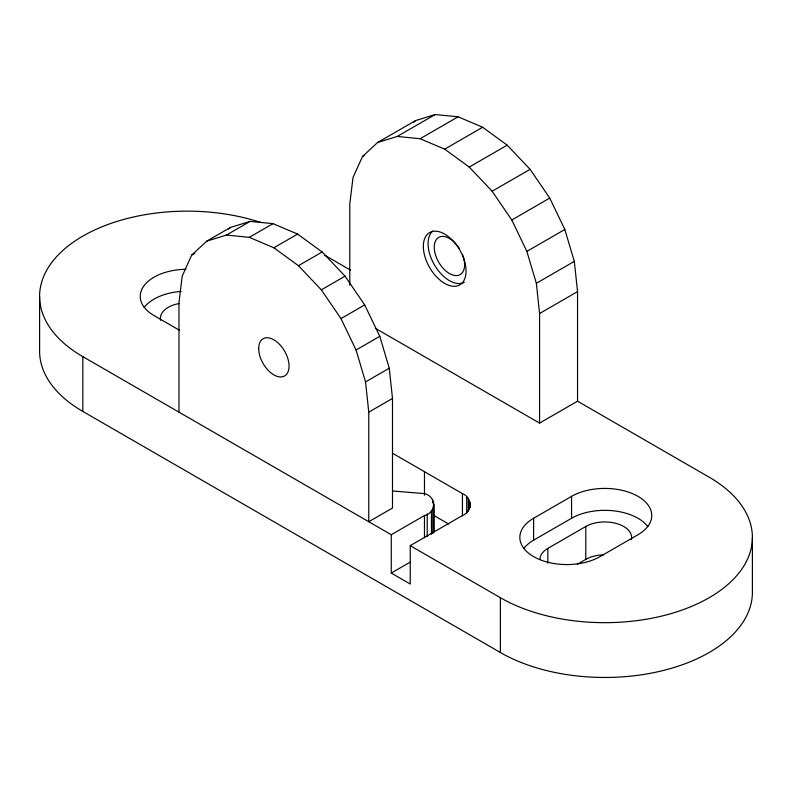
<?xml version="1.0" encoding="UTF-8"?>
<svg xmlns="http://www.w3.org/2000/svg" width="792" height="792" viewBox="0 0 792 792"><rect width="100%" height="100%" fill="white"/><g stroke="black" fill="none" stroke-linecap="round" stroke-linejoin="round"><path stroke-width="1.19" d="M392.486 453.232L462.429 493.614C472.468 497.485 472.468 511.672 462.429 515.533L410.236 545.668L410.236 584.021L391.258 573.062L391.258 534.709L82.843 356.647A147.629 85.229 0 0 1 70.102 244.49A147.629 85.229 0 0 1 261.043 222.562M392.486 490.981L424.472 493.614C436.531 496.445 436.531 512.701 424.472 515.533L391.258 534.709M206.771 241.134L226.423 235.066L249.312 237.333L273.874 247.777L298.435 265.696L321.324 289.852L340.976 318.612L356.053 350.014L365.538 381.922L368.765 412.147L368.765 521.73L392.495 508.028L392.495 398.445L389.258 368.221L379.784 336.323L364.696 304.92L345.045 276.161L322.156 251.995L297.594 234.085L273.032 223.641L250.143 221.374L230.492 227.433L206.771 241.134L191.684 255.123L182.21 276.071L178.972 302.574L178.972 412.147M375.378 328.304L539.58 423.106L577.546 401.188L577.546 291.614L574.309 261.38L564.825 229.482L549.747 198.079L530.096 169.32L507.207 145.164L482.645 127.245L458.083 116.8L435.194 114.533L415.543 120.602L377.586 142.51L362.498 156.499L353.024 177.458L349.787 203.95L349.787 285.209M228.72 229.086L230.492 227.433M413.77 122.245L415.543 120.602M191.684 255.123L194.782 253.331M226.423 235.066L250.143 221.374M362.498 156.499L364.607 155.281M377.586 142.51L397.238 136.452L435.194 114.533M249.312 237.333L273.032 223.641M397.238 136.452L420.126 138.719L458.083 116.8M273.874 247.777L297.594 234.085M420.126 138.719L444.688 149.163L482.645 127.245M298.435 265.696L322.156 251.995M444.688 149.163L469.25 167.072L507.207 145.164M321.324 289.852L345.045 276.161M469.25 167.072L492.139 191.238L530.096 169.32M340.976 318.612L364.696 304.92M492.139 191.238L511.79 219.998L549.747 198.079M356.053 350.014L379.784 336.323M539.58 423.106L539.58 313.523L536.352 283.298L526.868 251.401L564.825 229.482M365.538 381.922L389.258 368.221M536.352 283.298L574.309 261.38M368.765 412.147L392.495 398.445M539.58 313.523L577.546 291.614M391.258 573.062L410.543 561.924M533.6 518.275L571.557 496.356A46.976 27.116 0 0 1 637.986 496.356A46.976 27.116 0 0 1 637.986 534.709L600.029 556.627A46.976 27.116 0 0 1 533.6 556.627A46.976 27.116 0 0 1 533.6 518.275L533.6 540.184A46.976 27.116 0 0 0 523.769 548.519M533.6 540.184L571.557 518.275A46.976 27.116 0 0 1 647.826 526.601M539.976 559.36A26.839 15.494 0 0 1 547.836 548.411L585.793 526.492A26.839 15.494 0 0 1 616.641 523.552A26.839 15.494 0 0 1 631.382 539.471M577.358 564.231L585.793 559.36A26.839 15.494 0 0 1 603.613 554.836M324.799 255.272L350.5 270.112M577.477 401.148L709.157 477.18A147.629 85.229 0 0 1 709.157 597.712A147.629 85.229 0 0 1 500.386 597.712L410.236 545.668M179.319 330.165L154.014 315.553A46.976 27.116 0 0 1 143.6 286.328A46.976 27.116 0 0 1 186.011 269.27M433.957 515.533L448.717 524.057M39.6 296.376L39.6 351.163A147.629 85.229 0 0 0 82.843 411.434L500.386 652.509A147.629 85.229 0 0 0 661.271 670.982A147.629 85.229 0 0 0 752.4 592.238L752.4 537.451M511.79 219.998L526.868 251.401M585.793 526.492L585.793 559.36M571.557 496.356L571.557 518.275M547.836 548.411L547.836 563.013M500.386 597.712L500.386 652.509M470.29 504.573L470.29 507.048M470.062 502.554L470.062 507.504M469.379 500.564L469.379 509.226M468.25 498.643L468.25 511.018M466.696 496.822L466.696 512.909M462.429 493.614L462.429 515.889M433.957 504.573L433.957 531.788M433.679 502.465L433.679 532.66M432.838 500.405L432.838 502.88M432.838 508.741L432.838 533.481M431.452 510.701L431.452 534.204M427.225 514.137L427.225 536.402M424.472 471.705L424.472 495.208M424.472 515.533L424.472 537.798M82.843 356.647L82.843 411.434M464.3 282.279A30.195 17.434 60 0 1 435.115 266.023A30.195 17.434 60 0 1 432.699 231.026M462.577 254.826A21.473 12.395 60 0 1 452.331 274.883A21.473 12.395 60 0 1 434.392 244.876A21.473 12.395 60 0 1 456.331 244.362M457.024 245.203A21.473 12.395 60 0 1 459.598 248.846M144.174 307.445A46.976 27.116 0 0 1 181.091 291.406M160.618 320.315A26.839 15.494 0 0 1 179.16 303.514M423.364 247.668A30.195 17.434 60 0 0 456.281 286.14A30.195 17.434 60 0 0 454.42 242.411A30.195 17.434 60 0 0 423.364 247.668M258.687 348.589A21.473 12.395 60 0 0 281.467 376.923A21.473 12.395 60 0 0 281.467 346.559A21.473 12.395 60 0 0 258.687 348.589"/></g></svg>
